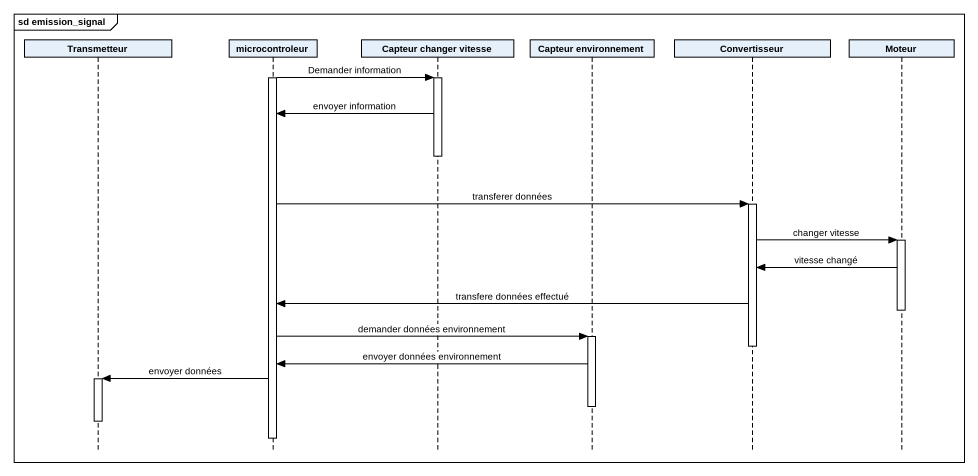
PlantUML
@startuml
mainframe sd emission_signal
hide footbox
participant Transmetteur
participant microcontroleur
participant "Capteur changer vitesse" as Capteur_changer_vitesse
participant "Capteur environnement" as Capteur_environnement
participant Convertisseur
participant Moteur

activate microcontroleur
microcontroleur -> Capteur_changer_vitesse : Demander information
activate Capteur_changer_vitesse
Capteur_changer_vitesse -> microcontroleur : envoyer information
deactivate Capteur_changer_vitesse
microcontroleur -> Convertisseur : transferer données
activate Convertisseur
Convertisseur -> Moteur : changer vitesse
activate Moteur
Moteur -> Convertisseur : vitesse changé
Convertisseur -> microcontroleur : transfere données effectué
deactivate Moteur
microcontroleur -> Capteur_environnement : demander données environnement
activate Capteur_environnement
deactivate Convertisseur
Capteur_environnement -> microcontroleur : envoyer données environnement
microcontroleur -> Transmetteur : envoyer données
activate Transmetteur
deactivate Capteur_environnement
deactivate Transmetteur
deactivate microcontroleur
@enduml
